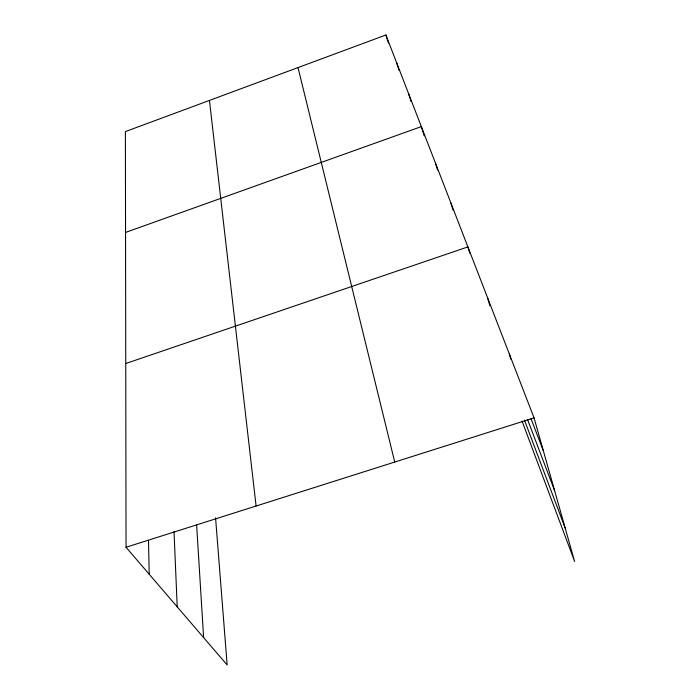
<?xml version="1.0" encoding="UTF-8"?>
<svg xmlns="http://www.w3.org/2000/svg" width="700" height="700" viewBox="0 0 700 700"><rect width="100%" height="100%" fill="white"/><g stroke="black" fill="none" stroke-linecap="round" stroke-linejoin="round"><path stroke-width="1.05" d="M522.077 421.155L574.613 561.435L534.048 417.865L385.901 35L125.388 131.591L126.035 547.269L227.159 665L215.565 517.851M125.545 232.435L421.348 126.604L424.217 135.914M125.746 363.527L467.898 246.907L469.761 253.138M126.035 547.269L534.048 417.865M531.003 418.67L543.401 450.957M527.634 419.729L554.663 490.814M524.44 420.053L565.233 528.229M385.901 35L388.447 43.137M396.734 63.009L399 70.254M408.511 93.433L411.04 101.579M435.391 162.916L437.57 170.03M450.835 202.825L453.023 210.026M487.436 297.412L489.904 305.76M509.338 354.007L510.851 359.223M298.016 67.585L394.739 462.052M209.457 100.424L256.095 506.021M196.639 525.122L203.621 637.595M174.02 531.702L177.214 606.856M148.505 540.479L149.205 574.236"/></g></svg>
